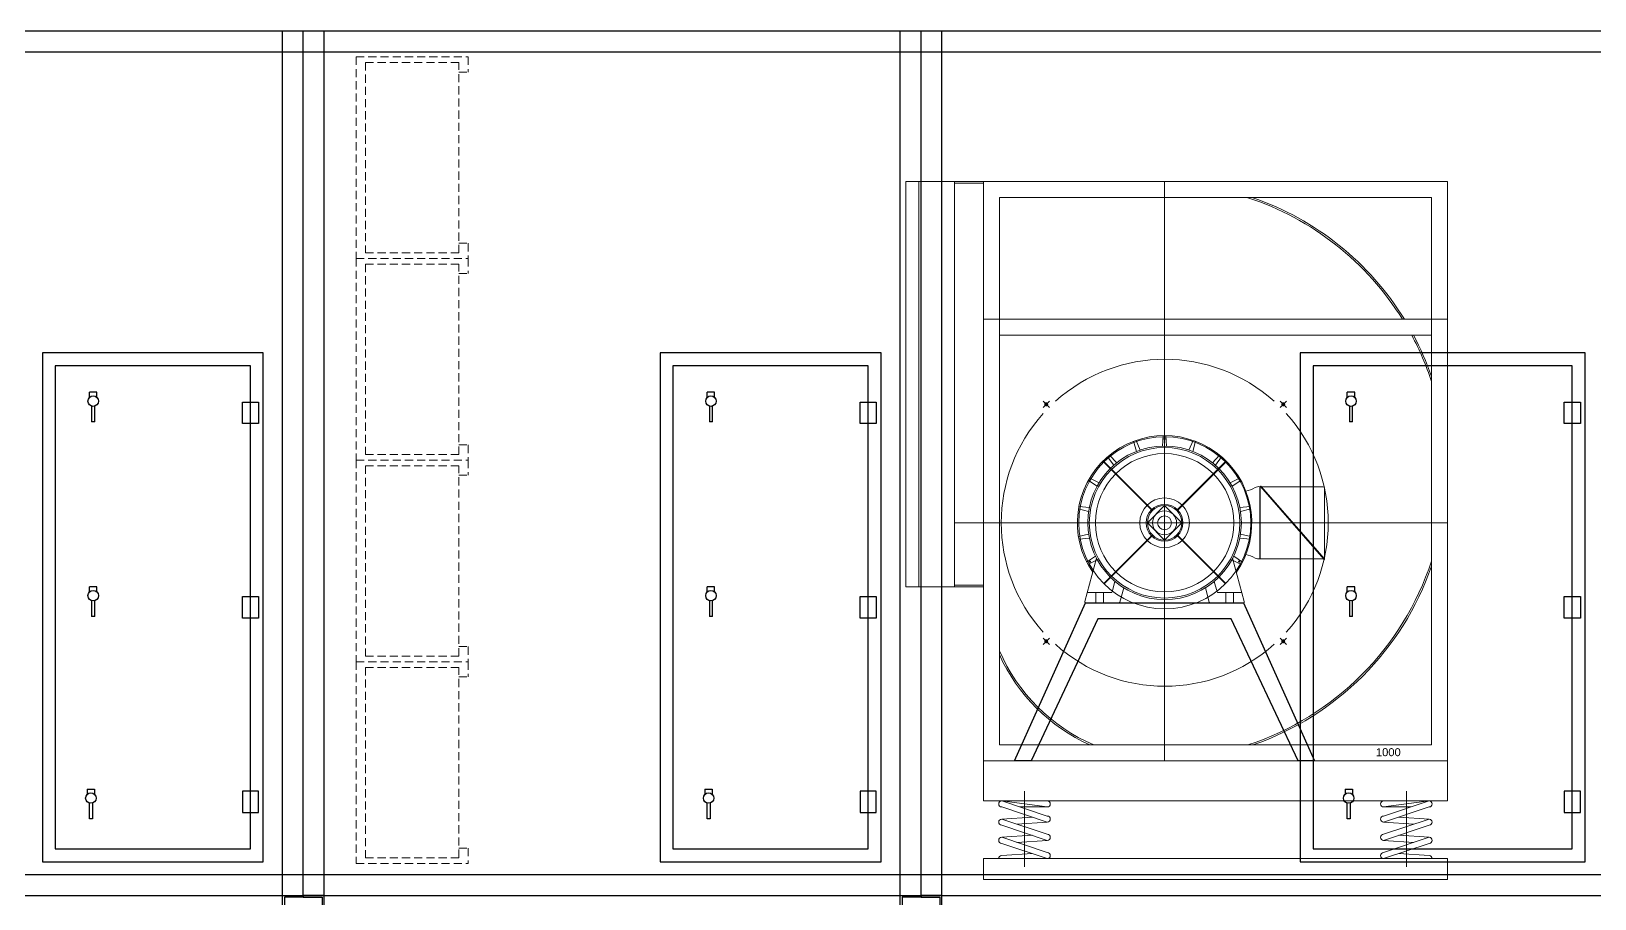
# Model space of a CAD drawing. Header units: millimetres. Extents: x -69706 to 52883, y -6882 to 68885.
# Drawn here: x -64444 to -59559, y 14891 to 17601 of the extents above; entities that cross this region are included whole.
import ezdxf

# ---------------------------------------------------------------- set-up
doc = ezdxf.new("R2010")
doc.units = ezdxf.units.MM
doc.linetypes.add('CENTER2', pattern=[28.575, 19.05, -3.175, 3.175, -3.175])
doc.linetypes.add('DASHEDX2', pattern=[38.1, 25.4, -12.7])
doc.layers.add('1co fi', color=2, linetype='Continuous', lineweight=13)
doc.layers.add('2 fan  m', color=6, linetype='Continuous', lineweight=9)
doc.styles.get("Standard").update_dxf_attribs({"font": 'arial.ttf'})

# ---------------------------------------------------------------- blocks, each defined once
blk = doc.blocks.new('HE')
at = {"layer": '1co fi', "linetype": 'DASHEDX2'}
for p, q in [((23070.8, 10211.6), (23420.8, 10211.6)), ((23070.8, 10211.6), (23070.8, 9581.6)), ((23420.8, 10211.6), (23420.8, 10164.2)), ((23099.8, 10194.1), (23099.8, 9599.1)), ((23391.8, 10194.1), (23099.8, 10194.1)), ((23391.8, 9599.1), (23391.8, 10194.1)), ((23391.8, 10164.2), (23420.8, 10164.2)), ((23391.8, 9629), (23420.8, 9629)), ((23420.8, 9629), (23420.8, 9581.6)), ((23070.8, 9581.6), (23420.8, 9581.6)), ((23070.8, 9581.6), (23420.8, 9581.6)), ((23099.8, 9599.1), (23391.8, 9599.1))]:
    blk.add_line(p, q, dxfattribs=at)
blk = doc.blocks.new('final')
at = {"layer": '1co fi'}
blk.add_blockref('HE', (-23420.8, -9581.6), dxfattribs=at)
blk = doc.blocks.new('131313')
at = {"color": 0, "linetype": 'Continuous'}
for p, q in [((726.1, 1652), (703.1, 1652)), ((703.1, 1635.8), (703.1, 1652)), ((726.1, 1635.8), (726.1, 1652)), ((709.7, 1608.4), (709.7, 1559.3)), ((719.5, 1559.3), (719.5, 1608.4)), ((719.5, 1559.3), (709.7, 1559.3)), ((726.1, 1044.1), (703.1, 1044.1)), ((703.1, 1027.9), (703.1, 1044.1)), ((726.1, 1027.9), (726.1, 1044.1)), ((709.7, 1000.5), (709.7, 951.4)), ((719.5, 951.4), (719.5, 1000.5)), ((719.5, 951.4), (709.7, 951.4)), ((695.9, 411.7), (718.9, 411.7)), ((695.9, 411.7), (695.9, 395.5)), ((718.9, 411.7), (718.9, 395.5)), ((702.5, 319), (702.5, 368.2)), ((712.3, 368.2), (712.3, 319)), ((712.3, 319), (702.5, 319))]:
    blk.add_line(p, q, dxfattribs=at)
for points in [[(556.1, 184.7), (1246.1, 184.7), (1246.1, 1774.7), (556.1, 1774.7)], [(596.1, 224.7), (1206.1, 224.7), (1206.1, 1734.7), (596.1, 1734.7)], [(1180.8, 1621.2), (1231.3, 1621.2), (1231.3, 1554.1), (1180.8, 1554.1)], [(1180.8, 1013.3), (1231.3, 1013.3), (1231.3, 946.2), (1180.8, 946.2)], [(1180.8, 338.3), (1231.3, 338.3), (1231.3, 405.4), (1180.8, 405.4)]]:
    blk.add_lwpolyline(points, close=True, dxfattribs=at)
for centre in [(714.6, 1624.1), (714.6, 1016.2), (707.4, 383.8)]:
    blk.add_circle(centre, 16.4, dxfattribs=at)
blk = doc.blocks.new('A$C2FFD4367')
at = {"color": 0, "linetype": 'Continuous'}
for p, q in [((890, 1590), (0, 1590)), ((0, 1590), (0, 0)), ((890, 0), (890, 1590)), ((850, 1550), (40, 1550)), ((40, 1550), (40, 40)), ((850, 40), (850, 1550)), ((170, 1467.2), (147, 1467.2)), ((147, 1451.1), (147, 1467.2)), ((170, 1451.1), (170, 1467.2)), ((153.6, 1423.7), (153.6, 1374.5)), ((163.4, 1374.5), (163.4, 1423.7)), ((163.4, 1374.5), (153.6, 1374.5)), ((170, 859.4), (147, 859.4)), ((147, 843.2), (147, 859.4)), ((170, 843.2), (170, 859.4)), ((153.6, 815.8), (153.6, 766.7)), ((163.4, 766.7), (163.4, 815.8)), ((824.7, 828.5), (875.3, 828.5)), ((824.7, 761.5), (824.7, 828.5)), ((875.3, 828.5), (875.3, 761.5)), ((163.4, 766.7), (153.6, 766.7)), ((875.3, 761.5), (824.7, 761.5)), ((139.8, 227), (162.8, 227)), ((139.8, 227), (139.8, 210.8)), ((162.8, 227), (162.8, 210.8)), ((146.4, 134.3), (146.4, 183.4)), ((156.3, 183.4), (156.3, 134.3)), ((156.3, 134.3), (146.4, 134.3)), ((40, 40), (850, 40)), ((0, 0), (890, 0))]:
    blk.add_line(p, q, dxfattribs=at)
for points in [[(824.7, 1436.4), (875.3, 1436.4), (875.3, 1369.4), (824.7, 1369.4)], [(824.7, 153.6), (875.3, 153.6), (875.3, 220.6), (824.7, 220.6)]]:
    blk.add_lwpolyline(points, close=True, dxfattribs=at)
for centre in [(158.5, 1439.4), (158.5, 831.5), (151.3, 199.1)]:
    blk.add_circle(centre, 16.4, dxfattribs=at)
blk = doc.blocks.new('spring')
at = {"layer": '2 fan  m', "ltscale": 1.5}
blk.add_line((0, 210.6), (0, -26.1), dxfattribs=at)
at = {"layer": '2 fan  m', "ltscale": 10}
for p, q in [((71.1, 161.2), (-71.1, 180.1)), ((71.1, 132.7), (-71.1, 180.1)), ((-71.1, 180.1), (71.1, 180.1)), ((71.1, 113.8), (-71.1, 161.2)), ((71.1, 161.2), (-14.2, 161.2)), ((23.7, 129.6), (-71.1, 123.3)), ((71.1, 75.8), (-71.1, 123.3)), ((71.1, 56.9), (-71.1, 104.3)), ((71.1, 113.8), (-23.7, 107.5)), ((23.7, 72.7), (-71.1, 66.4)), ((71.1, 19), (-71.1, 66.4)), ((71.1, 56.9), (-23.7, 50.6)), ((71.1, 0), (-80.6, 0)), ((71.1, 0), (-71.1, 47.4)), ((23.7, 15.8), (-71.1, 9.5))]:
    blk.add_line(p, q, dxfattribs=at)
for centre, start, end in [((-71.1, 170.7), 90, 270), ((71.1, 170.7), 270, 90), ((-71.1, 113.8), 90, 270), ((71.1, 123.3), 270, 90), ((-71.1, 56.9), 90, 270), ((71.1, 66.4), 270, 90), ((-71.1, 0), 90, 180), ((71.1, 9.5), 270, 90)]:
    blk.add_arc(centre, 9.48, start, end, dxfattribs=at)
blk = doc.blocks.new('A$C41A24E1D')
at = {"layer": '2 fan  m'}
for points in [[(561.1, 1118.8, 1), (552.4, 1110.1, 1)], [(1292.9, 1118.8, -1), (1301.6, 1110.1, -1)], [(561.1, 369.7, -1), (552.4, 378.4, -1)], [(1292.9, 369.7, 1), (1301.6, 378.4, 1)]]:
    blk.add_hatch(color=256, dxfattribs=at).paths.add_polyline_path(points)
for p, q in [((360.5, 1810.2), (270.5, 1810.2)), ((270.5, 1810.2), (270.5, 544.2)), ((926.5, 1810.2), (926.5, 0.2)), ((360.5, 1805.2), (270.5, 1805.2)), ((1810.5, 1380.2), (360.5, 1380.2)), ((1760.5, 1330.2), (410.5, 1330.2)), ((546.8, 1124.4), (566.7, 1104.6)), ((566.7, 1124.4), (546.8, 1104.6)), ((1287.3, 1124.4), (1307.2, 1104.6)), ((1307.2, 1124.4), (1287.3, 1104.6)), ((270.5, 744.2), (1810.5, 744.2)), ((270.5, 549.2), (360.5, 549.2)), ((270.5, 544.2), (360.5, 544.2)), ((566.7, 364.1), (546.8, 384)), ((546.8, 364.1), (566.7, 384)), ((1307.2, 364.1), (1287.3, 384)), ((1287.3, 364.1), (1307.2, 384))]:
    blk.add_line(p, q, dxfattribs=at)
for points in [[(360.5, 0.2), (1810.5, 0.2), (1810.5, 1810.2), (360.5, 1810.2)], [(410.5, 50.2), (1760.5, 50.2), (1760.5, 1760.2), (410.5, 1760.2)], [(926.5, 690.5), (980.3, 744.2), (926.5, 798), (872.7, 744.2)]]:
    blk.add_lwpolyline(points, close=True, dxfattribs=at)
at = {"layer": '2 fan  m', "const_width": 5.38}
for points in [[(889, 782.3), (736.9, 934.4)], [(965, 782.3), (1117.1, 934.4)], [(889, 706.2), (736.9, 554.1)], [(965, 706.2), (1117.1, 554.1)]]:
    blk.add_lwpolyline(points, dxfattribs=at)
at = {"layer": '2 fan  m'}
for centre, radius in [((927, 744.3), 268.9), ((926.5, 744.2), 53.8), ((926.5, 744.2), 21.6)]:
    blk.add_circle(centre, radius, dxfattribs=at)
for centre, radius, start, end in [((905.2, 905.2), 900.2, 31.8456, 71.7569), ((905.2, 905.2), 905.2, 31.6492, 70.82), ((905.2, 905.2), 900.2, 18.1923, 28.1701), ((905.2, 905.2), 905.2, 19.1319, 28.0008), ((927, 744.3), 510.8, 48.0178, 131.9822), ((927, 744.3), 510.8, 138.0178, 221.9822), ((927, 744.3), 510.8, 318.0178, 41.9822), ((905.2, 905.2), 900.2, 288.2431, 341.8077), ((905.2, 905.2), 905.2, 289.18, 340.8681), ((925.4, 565.6), 560.3, 203.2236, 246.881), ((927, 744.3), 510.8, 228.0178, 311.9822), ((925.4, 565.6), 565.3, 204.3775, 245.7214)]:
    blk.add_arc(centre, radius, start, end, dxfattribs=at)
at = {"layer": '2 fan  m', "insert": (1586.7, 40), "char_height": 25, "width": 6.887, "attachment_point": 1}
blk.add_mtext('1000', dxfattribs=at)
blk = doc.blocks.new('A$C0F9A60F0')
for p, q in [((0, 0), (0, 150)), ((0, 150), (65, 150)), ((65, 150), (65, 144)), ((6, 144), (6, 6)), ((65, 144), (6, 144)), ((65, 0), (0, 0)), ((6, 6), (65, 6)), ((65, 6), (65, 0))]:
    blk.add_line(p, q)

msp = doc.modelspace()

# ---------------------------------------------------------------- linework, layer by layer
for p, q in [((-51733.79, 17601.063), (-66923.79, 17601.063)), ((-63658.79, 14901.063), (-63658.79, 17601.063)), ((-63593.79, 14901.063), (-63593.79, 17601.063)), ((-63528.79, 14901.063), (-63528.79, 17601.063)), ((-61728.79, 14901.063), (-61728.79, 17601.063)), ((-61663.79, 14901.063), (-61663.79, 17601.063)), ((-61598.79, 14901.063), (-61598.79, 17601.063)), ((-51733.79, 17536.063), (-66923.79, 17536.063)), ((-66923.79, 14966.063), (-51733.79, 14966.063)), ((-66923.79, 14901.063), (-51733.79, 14901.063))]:
    msp.add_line(p, q)
msp.add_lwpolyline([(-61371.401, 15321.204), (-61149.703, 15815.319), (-61149.703, 15815.319), (-60655.876, 15815.319), (-60434.179, 15321.204), (-60485.891, 15321.204), (-60694.391, 15765.319), (-61111.189, 15765.319), (-61319.689, 15321.204)], close=True)
at = {"layer": '2 fan  m', "linetype": 'CENTER2'}
for p, q in [((-60902.79, 15772.437), (-60902.79, 16388.446)), ((-60402.79, 16065.204), (-61207.114, 16065.204))]:
    msp.add_line(p, q, dxfattribs=at)
at = {"layer": '2 fan  m'}
for p, q in [((-60999.911, 16319.804), (-60990.67, 16288.401)), ((-60992.045, 16322.667), (-60978.938, 16292.671)), ((-60906.975, 16337.667), (-60909.033, 16304.997)), ((-60898.605, 16337.667), (-60896.547, 16304.997)), ((-60813.535, 16322.667), (-60826.642, 16292.671)), ((-60805.669, 16319.804), (-60814.909, 16288.401)), ((-61081.132, 16271.233), (-61061.709, 16244.884)), ((-61074.72, 16276.613), (-61052.144, 16252.909)), ((-60730.86, 16276.613), (-60753.436, 16252.909)), ((-60724.448, 16271.233), (-60743.871, 16244.884)), ((-61140.843, 16197.811), (-61113.579, 16179.694)), ((-61136.658, 16205.06), (-61107.336, 16190.507)), ((-60668.922, 16205.06), (-60698.244, 16190.507)), ((-60664.737, 16197.811), (-60692.001, 16179.694)), ((-60605.132, 15952.582), (-60605.132, 16177.825)), ((-60605.132, 16177.825), (-60407.79, 16177.825)), ((-60604.132, 15952.527), (-60604.132, 16177.825)), ((-60603.052, 16178.257), (-60405.17, 15951.266)), ((-60403.375, 15952.15), (-60601.258, 16179.142)), ((-60407.79, 16177.825), (-60479.586, 16177.825)), ((-60402.79, 15957.582), (-60402.79, 16172.825)), ((-61171.841, 16108.395), (-61140.025, 16100.695)), ((-61170.387, 16116.638), (-61137.857, 16112.991)), ((-60635.192, 16116.638), (-60667.723, 16112.991)), ((-60633.739, 16108.395), (-60665.555, 16100.695)), ((-61171.841, 16022.012), (-61140.025, 16029.712)), ((-60633.739, 16022.012), (-60665.555, 16029.712)), ((-61170.387, 16013.769), (-61137.857, 16017.416)), ((-60635.192, 16013.769), (-60667.723, 16017.416)), ((-61151.778, 15818.98), (-61115.509, 15954.34)), ((-61146.374, 15942.499), (-61119.078, 15960.637)), ((-61142.276, 15935.193), (-61112.965, 15949.74)), ((-60663.293, 15935.187), (-60692.603, 15949.734)), ((-60653.802, 15818.98), (-60690.071, 15954.34)), ((-60659.194, 15942.493), (-60686.49, 15960.631)), ((-60605.132, 15952.582), (-60407.79, 15952.582)), ((-61066.749, 15849.427), (-61057.949, 15882.267)), ((-60738.831, 15849.427), (-60747.631, 15882.267)), ((-61069.646, 15847.204), (-61144.216, 15847.204)), ((-61117.79, 15815.204), (-61117.79, 15847.204)), ((-61093.79, 15815.204), (-61093.79, 15847.204)), ((-61042.194, 15817.427), (-61030.252, 15861.996)), ((-60763.386, 15817.427), (-60775.328, 15861.996)), ((-60735.933, 15847.204), (-60661.364, 15847.204)), ((-60711.79, 15815.204), (-60711.79, 15847.204)), ((-60687.79, 15815.204), (-60687.79, 15847.204)), ((-61045.092, 15815.204), (-61148.88, 15815.204)), ((-60760.488, 15815.204), (-60656.7, 15815.204))]:
    msp.add_line(p, q, dxfattribs=at)
for points in [[(-61670.79, 15865.204), (-61710.79, 15865.204), (-61710.79, 17131.204), (-61670.79, 17131.204)], [(-61558.79, 15865.204), (-61670.79, 15865.204), (-61670.79, 17131.204), (-61558.79, 17131.204)]]:
    msp.add_lwpolyline(points, close=True, dxfattribs=at)
at = {"layer": '2 fan  m', "color": 2}
for points in [[(-61468.79, 15196.204), (-60018.79, 15196.204), (-60018.79, 15321.204), (-61468.79, 15321.204)], [(-61468.79, 14951.063), (-60018.79, 14951.063), (-60018.79, 15016.063), (-61468.79, 15016.063)]]:
    msp.add_lwpolyline(points, close=True, dxfattribs=at)
at = {"layer": '2 fan  m'}
for centre, radius in [((-60902.79, 16327.618), 1.814), ((-60902.79, 16065.204), 239.875), ((-60902.79, 16065.204), 235.125), ((-60902.79, 16065.204), 216.125), ((-60902.79, 16065.204), 77.5), ((-60902.79, 16065.204), 57.5), ((-60902.79, 16065.204), 37.5), ((-61135.671, 15943.84), 1.814), ((-60669.897, 15943.834), 1.814)]:
    msp.add_circle(centre, radius, dxfattribs=at)
for centre, radius, start, end in [((-60902.79, 16065.204), 272.5, 325.445302, 214.554698), ((-60662.749, 16242.304), 79.366, 280.055269, 302.53006), ((-60609.226, 16155.905), 22.299, 79.418805, 119.097524), ((-60602.199, 16178.788), 1.005, 20.568243, 211.907334), ((-60407.79, 16172.825), 5, 0, 90), ((-60662.749, 15888.103), 79.366, 57.46994, 79.944731), ((-60609.226, 15974.502), 22.299, 240.902476, 280.581195), ((-60407.79, 15957.582), 5, 270, 0), ((-60404.228, 15951.619), 1.005, 200.568243, 31.907334), ((-61069.646, 15850.204), 3, 270, 345), ((-60735.933, 15850.204), 3, 195, 270), ((-61148.88, 15818.204), 3, 165, 270), ((-61045.092, 15818.204), 3, 270, 345), ((-60760.488, 15818.204), 3, 195, 270), ((-60656.7, 15818.204), 3, 270, 15)]:
    msp.add_arc(centre, radius, start, end, dxfattribs=at)

# ---------------------------------------------------------------- block references
for name, p in [('final', (-63078.79, 16891.063)), ('final', (-63078.79, 16261.063)), ('131313', (-64964.842, 14821.329)), ('131313', (-63034.842, 14821.329)), ('A$C2FFD4367', (-60478.79, 15006.063)), ('final', (-63078.79, 15631.063)), ('final', (-63078.79, 15001.063)), ('A$C0F9A60F0', (-63658.79, 14751.063)), ('A$C0F9A60F0', (-61728.79, 14751.063))]:
    msp.add_blockref(name, p)
at = {"xscale": -1}
for p in [(-63528.79, 14751.063), (-61598.79, 14751.063)]:
    msp.add_blockref('A$C0F9A60F0', p, dxfattribs=at)
at = {"layer": '2 fan  m'}
for name, p in [('A$C41A24E1D', (-61829.288, 15320.954)), ('spring', (-61340.358, 15016.063))]:
    msp.add_blockref(name, p, dxfattribs=at)
at = {"layer": '2 fan  m', "xscale": -1}
msp.add_blockref('spring', (-60147.222, 15016.063), dxfattribs=at)

doc.saveas('drawing.dxf')
